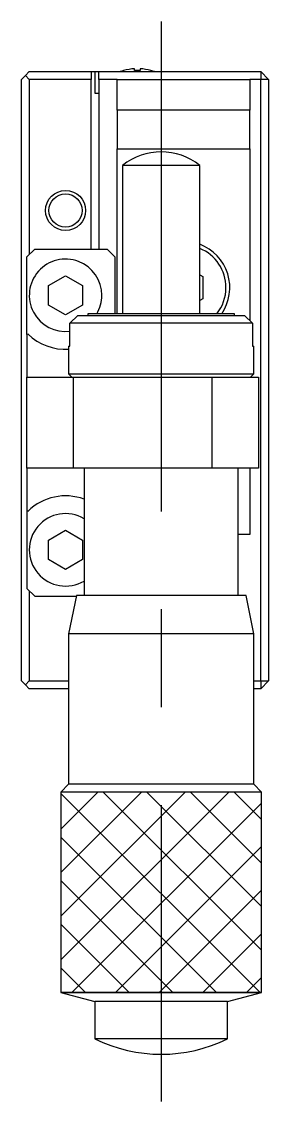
# Model space of a CAD drawing. Extents: x 10 to 298, y 10 to 178.
# Drawn here: x 38.4 to 54.4, y 74.3 to 144.3 of the extents above; entities that cross this region are included whole.
import ezdxf

# ---------------------------------------------------------------- set-up
doc = ezdxf.new("R2010")
doc.units = 0
doc.linetypes.add('CENTER', pattern=[50.8, 31.75, -6.35, 6.35, -6.35])
doc.layers.get('0').update_dxf_attribs({"linetype": 'CONTINUOUS'})
doc.layers.add('CENTER', color=1, linetype='CENTER')

msp = doc.modelspace()

# ---------------------------------------------------------------- linework, layer by layer
at = {"color": 7, "linetype": 'CONTINUOUS'}
for p, q in [((38.41, 140.592), (38.66, 140.842)), ((38.66, 140.842), (38.91, 141.092)), ((38.91, 140.592), (38.66, 140.842)), ((38.91, 141.092), (42.91, 141.092)), ((42.91, 141.092), (42.91, 140.592)), ((42.91, 141.092), (43.16, 141.092)), ((43.16, 141.092), (43.16, 139.692)), ((43.16, 141.092), (43.41, 141.092)), ((43.41, 141.092), (53.91, 141.092)), ((43.41, 140.592), (43.41, 141.092)), ((45.024, 141.162), (45.022, 141.166)), ((45.73, 141.162), (45.73, 141.282)), ((46.09, 141.162), (45.73, 141.162)), ((46.09, 141.282), (46.09, 141.162)), ((46.799, 141.166), (46.797, 141.162)), ((53.91, 141.092), (53.91, 140.592)), ((54.41, 140.592), (53.91, 141.092)), ((38.41, 101.592), (38.41, 140.592)), ((42.91, 140.592), (38.91, 140.592)), ((38.91, 140.592), (38.91, 129.242)), ((42.91, 129.592), (42.91, 140.592)), ((44.61, 140.592), (43.41, 140.592)), ((43.41, 140.592), (43.41, 129.592)), ((44.61, 140.592), (53.21, 140.592)), ((44.61, 138.592), (44.61, 140.592)), ((53.21, 140.592), (53.21, 138.592)), ((53.91, 140.592), (53.21, 140.592)), ((53.91, 101.592), (53.91, 140.592)), ((54.41, 140.592), (53.91, 140.592)), ((54.41, 140.592), (54.41, 101.592)), ((43.16, 139.692), (43.41, 139.692)), ((44.61, 138.592), (44.61, 136.092)), ((53.21, 138.592), (44.61, 138.592)), ((53.21, 136.092), (53.21, 138.592)), ((44.61, 136.092), (53.21, 136.092)), ((44.61, 125.392), (44.61, 136.092)), ((53.21, 136.092), (53.21, 124.956)), ((49.96, 135.015), (44.96, 135.015)), ((44.96, 135.015), (44.96, 125.392)), ((49.96, 125.392), (49.96, 135.015)), ((39.26, 129.592), (38.76, 129.092)), ((39.26, 129.592), (43.96, 129.592)), ((44.46, 129.092), (43.96, 129.592)), ((38.76, 124.045), (38.76, 129.092)), ((44.46, 129.092), (44.46, 125.392)), ((40.16, 127.227), (41.26, 127.862)), ((41.26, 127.862), (42.36, 127.227)), ((49.96, 127.929), (50.16, 127.814)), ((50.16, 127.814), (50.16, 126.37)), ((40.16, 125.957), (40.16, 127.227)), ((42.36, 127.227), (42.36, 125.957)), ((50.16, 126.37), (49.96, 126.255)), ((41.26, 125.322), (40.16, 125.957)), ((42.36, 125.957), (41.26, 125.322)), ((52.21, 125.392), (42.71, 125.392)), ((42.71, 125.392), (42.71, 125.292)), ((52.21, 125.292), (52.21, 125.392)), ((41.544, 124.792), (42.052, 125.292)), ((41.544, 123.292), (41.544, 124.792)), ((53.376, 124.792), (41.544, 124.792)), ((42.052, 125.292), (52.869, 125.292)), ((52.869, 125.292), (53.376, 124.792)), ((53.376, 124.792), (53.376, 123.292)), ((38.83, 124.074), (38.76, 124.045)), ((38.76, 124.045), (38.76, 121.292)), ((41.46, 123.292), (41.544, 123.292)), ((41.46, 123.292), (41.46, 121.492)), ((53.376, 123.292), (53.46, 123.292)), ((53.46, 121.492), (53.46, 123.292)), ((38.76, 115.392), (38.76, 121.292)), ((38.76, 121.292), (41.76, 121.292)), ((41.46, 121.492), (53.46, 121.492)), ((41.46, 121.492), (41.66, 121.292)), ((41.76, 121.292), (41.76, 115.392)), ((41.76, 121.292), (50.76, 121.292)), ((50.76, 115.392), (50.76, 121.292)), ((50.76, 121.292), (53.76, 121.292)), ((53.26, 121.292), (53.46, 121.492)), ((53.76, 121.292), (53.76, 115.392)), ((41.76, 115.392), (38.76, 115.392)), ((38.76, 115.392), (38.76, 112.64)), ((50.76, 115.392), (41.76, 115.392)), ((42.46, 115.392), (42.46, 107.142)), ((53.76, 115.392), (50.76, 115.392)), ((52.46, 107.142), (52.46, 115.392)), ((53.21, 115.392), (53.21, 111.092)), ((38.76, 112.64), (38.83, 112.61)), ((38.76, 112.64), (38.76, 107.592)), ((40.16, 110.727), (41.26, 111.362)), ((41.26, 111.362), (42.36, 110.727)), ((40.16, 109.457), (40.16, 110.727)), ((42.36, 110.727), (42.36, 109.457)), ((53.21, 111.092), (52.46, 111.092)), ((41.26, 108.822), (40.16, 109.457)), ((42.36, 109.457), (41.26, 108.822)), ((38.76, 107.592), (39.26, 107.092)), ((38.91, 107.442), (38.91, 101.592)), ((41.96, 107.142), (41.46, 104.642)), ((52.96, 107.142), (41.96, 107.142)), ((53.46, 104.642), (52.96, 107.142)), ((39.26, 107.092), (41.95, 107.092)), ((53.46, 104.642), (41.46, 104.642)), ((41.46, 104.642), (41.46, 94.892)), ((53.46, 94.892), (53.46, 104.642)), ((38.41, 101.592), (38.66, 101.342)), ((38.66, 101.342), (38.91, 101.592)), ((38.91, 101.592), (41.46, 101.592)), ((53.46, 101.592), (53.91, 101.592)), ((53.91, 101.592), (53.91, 101.092)), ((53.91, 101.592), (54.41, 101.592)), ((53.91, 101.092), (54.41, 101.592)), ((38.91, 101.092), (38.66, 101.342)), ((41.46, 101.092), (38.91, 101.092)), ((53.91, 101.092), (53.46, 101.092)), ((41.46, 94.892), (40.96, 94.392)), ((53.46, 94.892), (41.46, 94.892)), ((53.96, 94.392), (53.46, 94.892)), ((53.96, 94.392), (40.96, 94.392)), ((40.96, 94.392), (40.96, 81.392)), ((53.96, 94.392), (40.96, 94.392)), ((40.96, 94.392), (40.96, 81.392)), ((53.96, 81.392), (53.96, 94.392)), ((53.96, 81.392), (53.96, 94.392)), ((53.96, 81.392), (40.96, 81.392)), ((40.96, 81.392), (43.16, 80.803)), ((40.96, 81.392), (53.96, 81.392)), ((51.76, 80.803), (53.96, 81.392)), ((51.76, 80.803), (43.16, 80.803)), ((43.16, 80.803), (43.16, 78.392)), ((51.76, 78.392), (51.76, 80.803)), ((51.76, 78.392), (43.16, 78.392))]:
    msp.add_line(p, q, dxfattribs=at)
at = {"color": 3, "linetype": 'CONTINUOUS'}
for p, q in [((40.96, 91.995), (43.358, 94.392)), ((40.96, 89.166), (46.186, 94.392)), ((40.96, 86.338), (49.015, 94.392)), ((40.96, 83.509), (51.843, 94.392)), ((40.96, 94.306), (53.874, 81.392)), ((43.703, 94.392), (53.96, 84.134)), ((46.531, 94.392), (53.96, 86.963)), ((49.359, 94.392), (53.96, 89.791)), ((52.188, 94.392), (53.96, 92.62)), ((41.671, 81.392), (53.96, 93.681)), ((40.96, 91.477), (51.046, 81.392)), ((44.5, 81.392), (53.96, 90.853)), ((40.96, 88.649), (48.217, 81.392)), ((47.328, 81.392), (53.96, 88.024)), ((40.96, 85.821), (45.389, 81.392)), ((50.157, 81.392), (53.96, 85.196)), ((40.96, 82.992), (42.56, 81.392)), ((52.985, 81.392), (53.96, 82.367))]:
    msp.add_line(p, q, dxfattribs=at)
msp.add_circle((41.26, 132.092), 1.3, dxfattribs=at)
at = {"color": 7, "linetype": 'CONTINUOUS'}
msp.add_circle((41.26, 132.092), 1.075, dxfattribs=at)
for centre, radius, start, end in [((45.91, 138.092), 3.2, 106.12253, 110.36413), ((45.91, 138.092), 3.195, 93.22971, 106.10671), ((45.91, 138.092), 3.195, 73.89329, 86.77029), ((45.91, 138.092), 3.2, 69.63587, 73.87747), ((47.46, 131.892), 4, 51.31781, 128.68219), ((48.91, 127.092), 3, 325.48189, 69.51277), ((48.91, 127.092), 2.75, 0, 67.55374), ((41.26, 126.592), 2.35, 0, 276.93926), ((48.91, 127.092), 2.75, 321.81652, 0), ((41.26, 126.592), 2.35, 329.29364, 0), ((41.26, 126.592), 3.5, 226.01099, 273.27583), ((41.26, 110.092), 3.5, 69.94896, 133.98901), ((41.26, 110.092), 2.35, 59.29364, 300.70636), ((47.46, 87.137), 9.745, 243.81621, 296.18379)]:
    msp.add_arc(centre, radius, start, end, dxfattribs=at)
at = {"layer": 'CENTER', "color": 1, "linetype": 'CENTER'}
msp.add_line((47.46, 144.337), (47.46, 74.337), dxfattribs=at)

doc.saveas('drawing.dxf')
